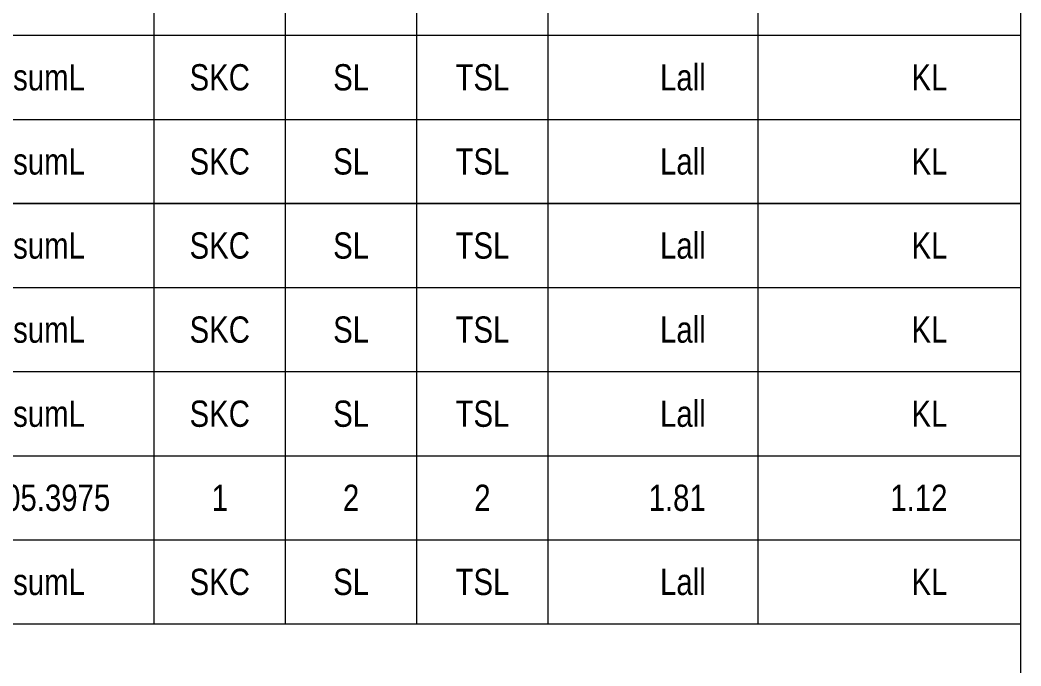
# Model space of a CAD drawing. Header units: millimetres. Extents: x -14778 to 41958, y -833 to 22884.
# Drawn here: x 19756.7 to 19852, y 5774.3 to 5835.7 of the extents above; entities that cross this region are included whole.
import ezdxf
from ezdxf.enums import TextEntityAlignment as Align

# ---------------------------------------------------------------- set-up
doc = ezdxf.new("R2010")
doc.units = ezdxf.units.MM
doc.layers.add('DCE_BaoBeTong', color=4, linetype='Continuous', lineweight=20)
doc.layers.add('Dce_text', color=7, linetype='Continuous', lineweight=13)
doc.styles.add('Dce_Text', font='arial.ttf', dxfattribs={"width": 0.85})

# ---------------------------------------------------------------- blocks, each defined once
blk = doc.blocks.new('TK6R1')
at = {"layer": 'DCE_BaoBeTong'}
for p, q in [((110, -8), (110, 0)), ((122.5, -8), (122.5, 0)), ((135, -8), (135, 0)), ((147.5, -8), (147.5, 0)), ((167.5, -8), (167.5, 0))]:
    blk.add_line(p, q, dxfattribs=at)
blk.add_lwpolyline([(15, -8), (25, -8), (75, -8), (90, -8), (122.5, -8), (135, -8), (147.5, -8), (167.5, -8), (192.5, -8), (192.5, 0)], dxfattribs=at)
at = {"layer": 'Dce_text', "color": 2, "style": 'Dce_Text', "width": 0.8, "flags": 4}
for tag, p in [('SH', (20, -4)), ('L1', (50, -4)), ('DK', (82.5, -4)), ('sumL', (100, -4)), ('SKC', (116.25, -4)), ('SL', (128.75, -4))]:
    blk.add_attdef(tag, text='', height=2.5, dxfattribs=at).set_placement(p, align=Align.MIDDLE_CENTER)
blk.add_attdef('L2', text='', height=2.5, dxfattribs=at).set_placement((67.456, -4), align=Align.MIDDLE_LEFT)
at = {"layer": 'Dce_text', "color": 2, "style": 'Dce_Text', "width": 0.8}
blk.add_attdef('TSL', text='', height=2.5, dxfattribs=at).set_placement((141.25, -4), align=Align.MIDDLE_CENTER)
at = {"layer": 'Dce_text', "color": 2, "style": 'Dce_Text', "width": 0.8, "flags": 4}
for tag, p in [('Lall', (162.5, -4)), ('KL', (185.5, -4))]:
    blk.add_attdef(tag, text='', height=2.5, dxfattribs=at).set_placement(p, align=Align.MIDDLE_RIGHT)
blk = doc.blocks.new('TK4DV')
at = {"layer": 'DCE_BaoBeTong'}
for p, q in [((110, -8), (110, 0)), ((122.5, -8), (122.5, 0)), ((135, -8), (135, 0)), ((147.5, -8), (147.5, 0)), ((167.5, -8), (167.5, 0))]:
    blk.add_line(p, q, dxfattribs=at)
blk.add_lwpolyline([(15, -8), (25, -8), (75, -8), (90, -8), (122.5, -8), (135, -8), (147.5, -8), (167.5, -8), (192.5, -8), (192.5, 0)], dxfattribs=at)
at = {"layer": 'Dce_text', "color": 2, "style": 'Dce_Text', "width": 0.8, "flags": 4}
for tag, p in [('SH', (20, -4)), ('L1', (43.527, -3.571)), ('DK', (82.5, -4)), ('sumL', (100, -4)), ('SKC', (116.25, -4)), ('SL', (128.75, -4)), ('L2', (31.18, -4.319)), ('L3', (54.084, -4.674))]:
    blk.add_attdef(tag, text='', height=2.5, dxfattribs=at).set_placement(p, align=Align.MIDDLE_CENTER)
at = {"layer": 'Dce_text', "color": 2, "style": 'Dce_Text', "width": 0.8}
blk.add_attdef('TSL', text='', height=2.5, dxfattribs=at).set_placement((141.25, -4), align=Align.MIDDLE_CENTER)
at = {"layer": 'Dce_text', "color": 2, "style": 'Dce_Text', "width": 0.8, "flags": 4}
for tag, p in [('Lall', (162.5, -4)), ('KL', (185.5, -4))]:
    blk.add_attdef(tag, text='', height=2.5, dxfattribs=at).set_placement(p, align=Align.MIDDLE_RIGHT)
blk = doc.blocks.new('TK17')
at = {"layer": 'DCE_BaoBeTong'}
for p, q in [((0, -8), (0, 0)), ((110, -8), (110, 0)), ((122.5, -8), (122.5, 0)), ((135, -8), (135, 0)), ((147.5, -8), (147.5, 0)), ((167.5, -8), (167.5, 0))]:
    blk.add_line(p, q, dxfattribs=at)
blk.add_lwpolyline([(15, -8), (25, -8), (75, -8), (90, -8), (122.5, -8), (135, -8), (147.5, -8), (167.5, -8), (192.5, -8), (192.5, 0), (167.5, 0), (147.5, 0), (135, 0), (122.5, 0), (90, 0), (75, 0), (25, 0), (15, 0), (15, -8)], dxfattribs=at)
at = {"layer": 'Dce_text', "color": 2, "style": 'Dce_Text', "width": 0.8}
blk.add_attdef('L3', text='', height=2.5, dxfattribs=at).set_placement((66.517, -2.525), align=Align.MIDDLE_LEFT)
at = {"layer": 'Dce_text', "color": 2, "style": 'Dce_Text', "width": 0.8, "flags": 4}
for tag, p in [('SH', (20, -4)), ('DK', (82.5, -4)), ('sumL', (100, -4)), ('SKC', (116.25, -4)), ('SL', (128.75, -4))]:
    blk.add_attdef(tag, text='', height=2.5, dxfattribs=at).set_placement(p, align=Align.MIDDLE_CENTER)
at = {"layer": 'Dce_text', "color": 2, "style": 'Dce_Text', "width": 0.8}
for tag, p in [('TSL', (141.25, -4)), ('L2', (50, -5.899))]:
    blk.add_attdef(tag, text='', height=2.5, dxfattribs=at).set_placement(p, align=Align.MIDDLE_CENTER)
at = {"layer": 'Dce_text', "color": 2, "style": 'Dce_Text', "width": 0.8, "flags": 4}
for tag, p in [('Lall', (162.5, -4)), ('KL', (185.5, -4))]:
    blk.add_attdef(tag, text='', height=2.5, dxfattribs=at).set_placement(p, align=Align.MIDDLE_RIGHT)
at = {"layer": 'Dce_text', "color": 2, "style": 'Dce_Text', "width": 0.8}
blk.add_attdef('L1', text='', height=2.5, dxfattribs=at).set_placement((33.044, -4.476), align=Align.MIDDLE_RIGHT)
blk = doc.blocks.new('TK21')
at = {"layer": 'DCE_BaoBeTong'}
for p, q in [((110, -8), (110, 0)), ((122.5, -8), (122.5, 0)), ((135, -8), (135, 0)), ((147.5, -8), (147.5, 0)), ((167.5, -8), (167.5, 0))]:
    blk.add_line(p, q, dxfattribs=at)
blk.add_lwpolyline([(15, -8), (25, -8), (75, -8), (90, -8), (122.5, -8), (135, -8), (147.5, -8), (167.5, -8), (192.5, -8), (192.5, 0)], dxfattribs=at)
at = {"layer": 'Dce_text', "color": 2, "style": 'Dce_Text', "width": 0.8}
for tag, p in [('L4', (62.933, -1.57)), ('L1', (62.912, -6.37))]:
    blk.add_attdef(tag, text='', height=2, dxfattribs=at).set_placement(p, align=Align.MIDDLE_LEFT)
at = {"layer": 'Dce_text', "color": 2, "style": 'Dce_Text', "width": 0.8, "flags": 4}
for tag, p in [('SH', (20, -4)), ('DK', (82.5, -4)), ('sumL', (100, -4)), ('SKC', (116.25, -4)), ('SL', (128.75, -4))]:
    blk.add_attdef(tag, text='', height=2.5, dxfattribs=at).set_placement(p, align=Align.MIDDLE_CENTER)
at = {"layer": 'Dce_text', "color": 2, "style": 'Dce_Text', "width": 0.8}
for tag, height, p in [('L2', 2, (49.48, -3.884)), ('TSL', 2.5, (141.25, -4))]:
    blk.add_attdef(tag, text='', height=height, dxfattribs=at).set_placement(p, align=Align.MIDDLE_CENTER)
at = {"layer": 'Dce_text', "color": 2, "style": 'Dce_Text', "width": 0.8, "flags": 4}
for tag, p in [('Lall', (162.5, -4)), ('KL', (185.5, -4))]:
    blk.add_attdef(tag, text='', height=2.5, dxfattribs=at).set_placement(p, align=Align.MIDDLE_RIGHT)
at = {"layer": 'Dce_text', "color": 2, "style": 'Dce_Text', "width": 0.8}
blk.add_attdef('L3', text='', height=2, dxfattribs=at).set_placement((36.487, -3.956), align=Align.MIDDLE_RIGHT)
blk = doc.blocks.new('TK24')
at = {"layer": 'DCE_BaoBeTong'}
for p, q in [((110, -8), (110, 0)), ((122.5, -8), (122.5, 0)), ((135, -8), (135, 0)), ((147.5, -8), (147.5, 0)), ((167.5, -8), (167.5, 0))]:
    blk.add_line(p, q, dxfattribs=at)
blk.add_lwpolyline([(15, -8), (25, -8), (75, -8), (90, -8), (122.5, -8), (135, -8), (147.5, -8), (167.5, -8), (192.5, -8), (192.5, 0)], dxfattribs=at)
at = {"layer": 'Dce_text', "color": 2, "style": 'Dce_Text', "width": 0.8}
blk.add_attdef('M1', text='', height=2.5, dxfattribs=at).set_placement((39.979, -2.99), align=Align.MIDDLE_RIGHT)
for tag, p in [('L1', (51.729, -2.721)), ('TSL', (141.25, -4))]:
    blk.add_attdef(tag, text='', height=2.5, dxfattribs=at).set_placement(p, align=Align.MIDDLE_CENTER)
for tag, p in [('L2', (62.296, -2.721)), ('M2', (43.738, -6.464))]:
    blk.add_attdef(tag, text='', height=2.5, dxfattribs=at).set_placement(p, align=Align.MIDDLE_LEFT)
at = {"layer": 'Dce_text', "color": 2, "style": 'Dce_Text', "width": 0.8, "flags": 4}
for tag, p in [('SH', (20, -4)), ('DK', (82.5, -4)), ('sumL', (100, -4)), ('SKC', (116.25, -4)), ('SL', (128.75, -4))]:
    blk.add_attdef(tag, text='', height=2.5, dxfattribs=at).set_placement(p, align=Align.MIDDLE_CENTER)
for tag, p in [('Lall', (162.5, -4)), ('KL', (185.5, -4))]:
    blk.add_attdef(tag, text='', height=2.5, dxfattribs=at).set_placement(p, align=Align.MIDDLE_RIGHT)
blk = doc.blocks.new('TK23')
at = {"layer": 'DCE_BaoBeTong'}
for p, q in [((110, -8), (110, 0)), ((122.5, -8), (122.5, 0)), ((135, -8), (135, 0)), ((147.5, -8), (147.5, 0)), ((167.5, -8), (167.5, 0))]:
    blk.add_line(p, q, dxfattribs=at)
blk.add_lwpolyline([(15, -8), (25, -8), (75, -8), (90, -8), (122.5, -8), (135, -8), (147.5, -8), (167.5, -8), (192.5, -8), (192.5, 0)], dxfattribs=at)
at = {"layer": 'Dce_text', "color": 2, "style": 'Dce_Text', "width": 0.8, "flags": 4}
for tag, p in [('SH', (20, -4)), ('DK', (82.5, -4)), ('sumL', (100, -4)), ('SKC', (116.25, -4)), ('SL', (128.75, -4))]:
    blk.add_attdef(tag, text='', height=2.5, dxfattribs=at).set_placement(p, align=Align.MIDDLE_CENTER)
for tag, p in [('M', (46.133, -4.098)), ('Lall', (162.5, -4)), ('KL', (185.5, -4))]:
    blk.add_attdef(tag, text='', height=2.5, dxfattribs=at).set_placement(p, align=Align.MIDDLE_RIGHT)
blk.add_attdef('D', text='', height=2.5, dxfattribs=at).set_placement((53.805, -3.375), align=Align.MIDDLE_LEFT)
at = {"layer": 'Dce_text', "color": 2, "style": 'Dce_Text', "width": 0.8}
blk.add_attdef('TSL', text='', height=2.5, dxfattribs=at).set_placement((141.25, -4), align=Align.MIDDLE_CENTER)
blk = doc.blocks.new('TK36')
at = {"layer": 'DCE_BaoBeTong'}
for p, q in [((110, -8), (110, 0)), ((122.5, -8), (122.5, 0)), ((135, -8), (135, 0)), ((147.5, -8), (147.5, 0)), ((167.5, -8), (167.5, 0))]:
    blk.add_line(p, q, dxfattribs=at)
blk.add_lwpolyline([(15, -8), (25, -8), (75, -8), (90, -8), (122.5, -8), (135, -8), (147.5, -8), (167.5, -8), (192.5, -8), (192.5, 0)], dxfattribs=at)
at = {"layer": 'Dce_text', "color": 2, "style": 'Dce_Text', "width": 0.8, "flags": 4}
for tag, p in [('SH', (20, -4)), ('L2', (50, -4)), ('DK', (82.5, -4)), ('sumL', (100, -4)), ('SKC', (116.25, -4)), ('SL', (128.75, -4))]:
    blk.add_attdef(tag, text='', height=2.5, dxfattribs=at).set_placement(p, align=Align.MIDDLE_CENTER)
for tag, p in [('L1', (32.743, -4)), ('Lall', (162.5, -4)), ('KL', (185.5, -4)), ('M2', (64.004, -5.215))]:
    blk.add_attdef(tag, text='', height=2.5, dxfattribs=at).set_placement(p, align=Align.MIDDLE_RIGHT)
for tag, p in [('L3', (67.77, -4)), ('M1', (36.226, -5.215))]:
    blk.add_attdef(tag, text='', height=2.5, dxfattribs=at).set_placement(p, align=Align.MIDDLE_LEFT)
at = {"layer": 'Dce_text', "color": 2, "style": 'Dce_Text', "width": 0.8}
blk.add_attdef('TSL', text='', height=2.5, dxfattribs=at).set_placement((141.25, -4), align=Align.MIDDLE_CENTER)
blk = doc.blocks.new('TK13')
at = {"layer": 'DCE_BaoBeTong'}
blk.add_line((0, -8), (0, 0), dxfattribs=at)
at = {"layer": 'Dce_text', "color": 2, "style": 'Dce_Text', "width": 0.8, "flags": 4}
for tag, p in [('L', (50, -2.377)), ('SH', (20, -4)), ('DK', (82.5, -4)), ('sumL', (100, -4)), ('SKC', (116.25, -4)), ('SL', (128.75, -4))]:
    blk.add_attdef(tag, text='', height=2.5, dxfattribs=at).set_placement(p, align=Align.MIDDLE_CENTER)
at = {"layer": 'Dce_text', "color": 2, "style": 'Dce_Text', "width": 0.8}
blk.add_attdef('M1', text='', height=2.5, dxfattribs=at).set_placement((33.564, -4.019), align=Align.MIDDLE_RIGHT)
blk.add_attdef('TSL', text='', height=2.5, dxfattribs=at).set_placement((141.25, -4), align=Align.MIDDLE_CENTER)
at = {"layer": 'Dce_text', "color": 2, "style": 'Dce_Text', "width": 0.8, "flags": 4}
for tag, p in [('Lall', (162.5, -4)), ('KL', (185.5, -4))]:
    blk.add_attdef(tag, text='', height=2.5, dxfattribs=at).set_placement(p, align=Align.MIDDLE_RIGHT)
at = {"layer": 'Dce_text', "color": 2, "style": 'Dce_Text', "width": 0.8}
blk.add_attdef('M2', text='', height=2.5, dxfattribs=at).set_placement((67.233, -4.374), align=Align.MIDDLE_LEFT)
blk = doc.blocks.new('TK14')
at = {"layer": 'DCE_BaoBeTong'}
blk.add_line((0, -8), (0, 0), dxfattribs=at)
at = {"layer": 'Dce_text', "color": 2, "style": 'Dce_Text', "width": 0.8, "flags": 4}
for tag, p in [('SH', (20, -4)), ('DK', (82.5, -4)), ('sumL', (100, -4)), ('SKC', (116.25, -4)), ('SL', (128.75, -4))]:
    blk.add_attdef(tag, text='', height=2.5, dxfattribs=at).set_placement(p, align=Align.MIDDLE_CENTER)
at = {"layer": 'Dce_text', "color": 2, "style": 'Dce_Text', "width": 0.8}
blk.add_attdef('L1', text='', height=2.5, dxfattribs=at).set_placement((35.226, -3.831), align=Align.MIDDLE_RIGHT)
for tag, p in [('L2', (42.865, -3.565)), ('TSL', (141.25, -4))]:
    blk.add_attdef(tag, text='', height=2.5, dxfattribs=at).set_placement(p, align=Align.MIDDLE_CENTER)
at = {"layer": 'Dce_text', "color": 2, "style": 'Dce_Text', "width": 0.8, "flags": 4}
for tag, p in [('Lall', (162.5, -4)), ('KL', (185.5, -4))]:
    blk.add_attdef(tag, text='', height=2.5, dxfattribs=at).set_placement(p, align=Align.MIDDLE_RIGHT)
at = {"layer": 'Dce_text', "color": 2, "style": 'Dce_Text', "width": 0.8}
blk.add_attdef('L3', text='', height=2.5, rotation=347, dxfattribs=at).set_placement((54.919, -4.585), align=Align.MIDDLE_CENTER)
blk.add_attdef('L4', text='', height=2.5, dxfattribs=at).set_placement((64.43, -5.331), align=Align.MIDDLE_LEFT)
blk = doc.blocks.new('TK15')
at = {"layer": 'DCE_BaoBeTong'}
blk.add_line((0, -8), (0, 0), dxfattribs=at)
at = {"layer": 'Dce_text', "color": 2, "style": 'Dce_Text', "width": 0.8}
blk.add_attdef('L3', text='', height=2.5, rotation=338, dxfattribs=at).set_placement((56.407, -2.803), align=Align.MIDDLE_CENTER)
at = {"layer": 'Dce_text', "color": 2, "style": 'Dce_Text', "width": 0.8, "flags": 4}
for tag, p in [('SH', (20, -4)), ('DK', (82.5, -4)), ('sumL', (100, -4)), ('SKC', (116.25, -4)), ('SL', (128.75, -4))]:
    blk.add_attdef(tag, text='', height=2.5, dxfattribs=at).set_placement(p, align=Align.MIDDLE_CENTER)
at = {"layer": 'Dce_text', "color": 2, "style": 'Dce_Text', "width": 0.8}
for tag, p in [('L2', (42.468, -4.001)), ('TSL', (141.25, -4)), ('L4', (65.226, -4.554))]:
    blk.add_attdef(tag, text='', height=2.5, dxfattribs=at).set_placement(p, align=Align.MIDDLE_CENTER)
at = {"layer": 'Dce_text', "color": 2, "style": 'Dce_Text', "width": 0.8, "flags": 4}
for tag, p in [('Lall', (162.5, -4)), ('KL', (185.5, -4))]:
    blk.add_attdef(tag, text='', height=2.5, dxfattribs=at).set_placement(p, align=Align.MIDDLE_RIGHT)
at = {"layer": 'Dce_text', "color": 2, "style": 'Dce_Text', "width": 0.8}
blk.add_attdef('L1', text='', height=2.5, dxfattribs=at).set_placement((35.337, -4.267), align=Align.MIDDLE_RIGHT)
blk = doc.blocks.new('TK16')
at = {"layer": 'DCE_BaoBeTong'}
blk.add_line((0, -8), (0, 0), dxfattribs=at)
at = {"layer": 'Dce_text', "color": 2, "style": 'Dce_Text', "width": 0.8}
blk.add_attdef('L3', text='', height=2.5, rotation=330, dxfattribs=at).set_placement((43.274, -2.525), align=Align.MIDDLE_CENTER)
at = {"layer": 'Dce_text', "color": 2, "style": 'Dce_Text', "width": 0.8, "flags": 4}
for tag, p in [('SH', (20, -4)), ('DK', (82.5, -4)), ('sumL', (100, -4)), ('SKC', (116.25, -4)), ('SL', (128.75, -4))]:
    blk.add_attdef(tag, text='', height=2.5, dxfattribs=at).set_placement(p, align=Align.MIDDLE_CENTER)
at = {"layer": 'Dce_text', "color": 2, "style": 'Dce_Text', "width": 0.8}
for tag, p in [('L2', (34.93, -4.061)), ('L4', (51.372, -3.97)), ('TSL', (141.25, -4))]:
    blk.add_attdef(tag, text='', height=2.5, dxfattribs=at).set_placement(p, align=Align.MIDDLE_CENTER)
at = {"layer": 'Dce_text', "color": 2, "style": 'Dce_Text', "width": 0.8, "flags": 4}
for tag, p in [('Lall', (162.5, -4)), ('KL', (185.5, -4))]:
    blk.add_attdef(tag, text='', height=2.5, dxfattribs=at).set_placement(p, align=Align.MIDDLE_RIGHT)
at = {"layer": 'Dce_text', "color": 2, "style": 'Dce_Text', "width": 0.8}
blk.add_attdef('L1', text='', height=2.5, dxfattribs=at).set_placement((31.044, -4.476), align=Align.MIDDLE_RIGHT)
blk.add_attdef('L5', text='', height=2.5, dxfattribs=at).set_placement((66.424, -4.318), align=Align.MIDDLE_LEFT)
blk = doc.blocks.new('TK18')
at = {"layer": 'DCE_BaoBeTong'}
blk.add_line((0, -8), (0, 0), dxfattribs=at)
at = {"layer": 'Dce_text', "color": 2, "style": 'Dce_Text', "width": 0.8, "flags": 4}
for tag, p in [('SH', (20, -4)), ('DK', (82.5, -4)), ('sumL', (100, -4)), ('SKC', (116.25, -4)), ('SL', (128.75, -4))]:
    blk.add_attdef(tag, text='', height=2.5, dxfattribs=at).set_placement(p, align=Align.MIDDLE_CENTER)
at = {"layer": 'Dce_text', "color": 2, "style": 'Dce_Text', "width": 0.8}
for tag, rotation, p in [('L2', 8, (44.572, -4.264)), ('L3', 352, (56.26, -4.298))]:
    blk.add_attdef(tag, text='', height=2.5, rotation=rotation, dxfattribs=at).set_placement(p, align=Align.MIDDLE_CENTER)
blk.add_attdef('TSL', text='', height=2.5, dxfattribs=at).set_placement((141.25, -4), align=Align.MIDDLE_CENTER)
at = {"layer": 'Dce_text', "color": 2, "style": 'Dce_Text', "width": 0.8, "flags": 4}
for tag, p in [('Lall', (162.5, -4)), ('KL', (185.5, -4))]:
    blk.add_attdef(tag, text='', height=2.5, dxfattribs=at).set_placement(p, align=Align.MIDDLE_RIGHT)
at = {"layer": 'Dce_text', "color": 2, "style": 'Dce_Text', "width": 0.8}
blk.add_attdef('L1', text='', height=2.5, dxfattribs=at).set_placement((36.721, -5.051), align=Align.MIDDLE_RIGHT)
blk.add_attdef('L4', text='', height=2.5, dxfattribs=at).set_placement((63.279, -5.051), align=Align.MIDDLE_LEFT)
blk = doc.blocks.new('TK19')
at = {"layer": 'DCE_BaoBeTong'}
blk.add_line((0, -8), (0, 0), dxfattribs=at)
at = {"layer": 'Dce_text', "color": 2, "style": 'Dce_Text', "width": 0.8}
for tag, rotation, p in [('L1', 330, (40.199, -3.217)), ('L3', 30, (59.948, -2.939))]:
    blk.add_attdef(tag, text='', height=2.5, rotation=rotation, dxfattribs=at).set_placement(p, align=Align.MIDDLE_CENTER)
at = {"layer": 'Dce_text', "color": 2, "style": 'Dce_Text', "width": 0.8, "flags": 4}
for tag, p in [('SH', (20, -4)), ('DK', (82.5, -4)), ('sumL', (100, -4)), ('SKC', (116.25, -4)), ('SL', (128.75, -4))]:
    blk.add_attdef(tag, text='', height=2.5, dxfattribs=at).set_placement(p, align=Align.MIDDLE_CENTER)
at = {"layer": 'Dce_text', "color": 2, "style": 'Dce_Text', "width": 0.8}
for tag, p in [('TSL', (141.25, -4)), ('L2', (50, -4.381))]:
    blk.add_attdef(tag, text='', height=2.5, dxfattribs=at).set_placement(p, align=Align.MIDDLE_CENTER)
at = {"layer": 'Dce_text', "color": 2, "style": 'Dce_Text', "width": 0.8, "flags": 4}
for tag, p in [('Lall', (162.5, -4)), ('KL', (185.5, -4))]:
    blk.add_attdef(tag, text='', height=2.5, dxfattribs=at).set_placement(p, align=Align.MIDDLE_RIGHT)
blk = doc.blocks.new('TK20')
at = {"layer": 'DCE_BaoBeTong'}
blk.add_line((0, -8), (0, 0), dxfattribs=at)
at = {"layer": 'Dce_text', "color": 2, "style": 'Dce_Text', "width": 0.8}
for tag, p in [('L6', (59.657, -1.375)), ('L4', (35.55, -4)), ('L1', (59.617, -6.625))]:
    blk.add_attdef(tag, text='', height=2, dxfattribs=at).set_placement(p, align=Align.MIDDLE_RIGHT)
for tag, p in [('L5', (62.84, -1.776)), ('L2', (62.819, -6.146))]:
    blk.add_attdef(tag, text='', height=2, dxfattribs=at).set_placement(p, align=Align.MIDDLE_LEFT)
at = {"layer": 'Dce_text', "color": 2, "style": 'Dce_Text', "width": 0.8, "flags": 4}
for tag, p in [('SH', (20, -4)), ('DK', (82.5, -4)), ('sumL', (100, -4)), ('SKC', (116.25, -4)), ('SL', (128.75, -4))]:
    blk.add_attdef(tag, text='', height=2.5, dxfattribs=at).set_placement(p, align=Align.MIDDLE_CENTER)
at = {"layer": 'Dce_text', "color": 2, "style": 'Dce_Text', "width": 0.8}
for tag, height, p in [('TSL', 2.5, (141.25, -4)), ('L3', 2, (48.701, -3.962))]:
    blk.add_attdef(tag, text='', height=height, dxfattribs=at).set_placement(p, align=Align.MIDDLE_CENTER)
at = {"layer": 'Dce_text', "color": 2, "style": 'Dce_Text', "width": 0.8, "flags": 4}
for tag, p in [('Lall', (162.5, -4)), ('KL', (185.5, -4))]:
    blk.add_attdef(tag, text='', height=2.5, dxfattribs=at).set_placement(p, align=Align.MIDDLE_RIGHT)
blk = doc.blocks.new('TK15A')
at = {"layer": 'DCE_BaoBeTong'}
blk.add_line((0, -8), (0, 0), dxfattribs=at)
at = {"layer": 'Dce_text', "color": 2, "style": 'Dce_Text', "width": 0.8}
for tag, p in [('L2', (42.468, -2.663)), ('L4', (65.676, -2.954)), ('TSL', (141.25, -4)), ('L3', (56.394, -4.766))]:
    blk.add_attdef(tag, text='', height=2.5, dxfattribs=at).set_placement(p, align=Align.MIDDLE_CENTER)
at = {"layer": 'Dce_text', "color": 2, "style": 'Dce_Text', "width": 0.8, "flags": 4}
for tag, p in [('SH', (20, -4)), ('DK', (82.5, -4)), ('sumL', (100, -4)), ('SKC', (116.25, -4)), ('SL', (128.75, -4))]:
    blk.add_attdef(tag, text='', height=2.5, dxfattribs=at).set_placement(p, align=Align.MIDDLE_CENTER)
for tag, p in [('Lall', (162.5, -4)), ('KL', (185.5, -4))]:
    blk.add_attdef(tag, text='', height=2.5, dxfattribs=at).set_placement(p, align=Align.MIDDLE_RIGHT)
at = {"layer": 'Dce_text', "color": 2, "style": 'Dce_Text', "width": 0.8}
blk.add_attdef('L1', text='', height=2.5, dxfattribs=at).set_placement((35.65, -5.885), align=Align.MIDDLE_RIGHT)
blk = doc.blocks.new('TK7R1')
at = {"layer": 'DCE_BaoBeTong'}
for p, q in [((110, -8), (110, 0)), ((122.5, -8), (122.5, 0)), ((135, -8), (135, 0)), ((147.5, -8), (147.5, 0)), ((167.5, -8), (167.5, 0))]:
    blk.add_line(p, q, dxfattribs=at)
blk.add_lwpolyline([(15, -8), (25, -8), (75, -8), (90, -8), (122.5, -8), (135, -8), (147.5, -8), (167.5, -8), (192.5, -8), (192.5, 0)], dxfattribs=at)
at = {"layer": 'Dce_text', "color": 2, "style": 'Dce_Text', "width": 0.8, "flags": 4}
blk.add_attdef('L3', text='', height=2.5, dxfattribs=at).set_placement((47.446, -2.72), align=Align.MIDDLE_LEFT)
at = {"layer": 'Dce_text', "color": 2, "style": 'Dce_Text', "width": 0.8}
for tag, p in [('L4', (59.112, -2.72)), ('TSL', (141.25, -4))]:
    blk.add_attdef(tag, text='', height=2.5, dxfattribs=at).set_placement(p, align=Align.MIDDLE_CENTER)
blk.add_attdef('L5', text='', height=2.5, dxfattribs=at).set_placement((67.485, -2.72), align=Align.MIDDLE_LEFT)
at = {"layer": 'Dce_text', "color": 2, "style": 'Dce_Text', "width": 0.8, "flags": 4}
for tag, p in [('SH', (20, -4)), ('DK', (82.5, -4)), ('sumL', (100, -4)), ('SKC', (116.25, -4)), ('SL', (128.75, -4)), ('L2', (40.672, -4.835))]:
    blk.add_attdef(tag, text='', height=2.5, dxfattribs=at).set_placement(p, align=Align.MIDDLE_CENTER)
for tag, p in [('Lall', (162.5, -4)), ('KL', (185.5, -4)), ('L1', (31.925, -4.835))]:
    blk.add_attdef(tag, text='', height=2.5, dxfattribs=at).set_placement(p, align=Align.MIDDLE_RIGHT)
blk = doc.blocks.new('Block_ALL')
for name, p in [('TK6R1', (19659.471, 5842.292)), ('TK13', (19851.971, 5842.292)), ('TK14', (19851.971, 5834.292)), ('TK15', (19851.971, 5826.292)), ('TK15A', (19851.971, 5818.292)), ('TK16', (19851.971, 5810.292)), ('TK17', (19851.971, 5802.292)), ('TK18', (19851.971, 5794.292)), ('TK19', (19851.971, 5786.292)), ('TK20', (19851.971, 5778.292))]:
    blk.add_blockref(name, p)
ref = blk.add_blockref('TK7R1', (19659.471, 5834.292))
ref.add_attrib('sumL', 'sumL', dxfattribs={"layer": 'Dce_text', "color": 2, "height": 2.5, "style": 'Dce_Text', "width": 0.8}).set_placement((19759.471, 5830.292), align=Align.MIDDLE_CENTER)
ref.add_attrib('SL', 'SL', dxfattribs={"layer": 'Dce_text', "color": 2, "height": 2.5, "style": 'Dce_Text', "width": 0.8}).set_placement((19788.221, 5830.292), align=Align.MIDDLE_CENTER)
ref.add_attrib('SKC', 'SKC', dxfattribs={"layer": 'Dce_text', "color": 2, "height": 2.5, "style": 'Dce_Text', "width": 0.8}).set_placement((19775.721, 5830.292), align=Align.MIDDLE_CENTER)
ref.add_attrib('Lall', 'Lall', dxfattribs={"layer": 'Dce_text', "color": 2, "height": 2.5, "style": 'Dce_Text', "width": 0.8}).set_placement((19821.971, 5830.292), align=Align.MIDDLE_RIGHT)
ref.add_attrib('KL', 'KL', dxfattribs={"layer": 'Dce_text', "color": 2, "height": 2.5, "style": 'Dce_Text', "width": 0.8}).set_placement((19844.971, 5830.292), align=Align.MIDDLE_RIGHT)
ref.add_attrib('TSL', 'TSL', dxfattribs={"layer": 'Dce_text', "color": 2, "height": 2.5, "style": 'Dce_Text', "width": 0.8}).set_placement((19800.721, 5830.292), align=Align.MIDDLE_CENTER)
ref = blk.add_blockref('TK4DV', (19659.471, 5826.292))
ref.add_attrib('sumL', 'sumL', dxfattribs={"layer": 'Dce_text', "color": 2, "height": 2.5, "style": 'Dce_Text', "width": 0.8}).set_placement((19759.471, 5822.292), align=Align.MIDDLE_CENTER)
ref.add_attrib('SL', 'SL', dxfattribs={"layer": 'Dce_text', "color": 2, "height": 2.5, "style": 'Dce_Text', "width": 0.8}).set_placement((19788.221, 5822.292), align=Align.MIDDLE_CENTER)
ref.add_attrib('SKC', 'SKC', dxfattribs={"layer": 'Dce_text', "color": 2, "height": 2.5, "style": 'Dce_Text', "width": 0.8}).set_placement((19775.721, 5822.292), align=Align.MIDDLE_CENTER)
ref.add_attrib('Lall', 'Lall', dxfattribs={"layer": 'Dce_text', "color": 2, "height": 2.5, "style": 'Dce_Text', "width": 0.8}).set_placement((19821.971, 5822.292), align=Align.MIDDLE_RIGHT)
ref.add_attrib('KL', 'KL', dxfattribs={"layer": 'Dce_text', "color": 2, "height": 2.5, "style": 'Dce_Text', "width": 0.8}).set_placement((19844.971, 5822.292), align=Align.MIDDLE_RIGHT)
ref.add_attrib('TSL', 'TSL', dxfattribs={"layer": 'Dce_text', "color": 2, "height": 2.5, "style": 'Dce_Text', "width": 0.8}).set_placement((19800.721, 5822.292), align=Align.MIDDLE_CENTER)
ref = blk.add_blockref('TK17', (19659.471, 5818.292))
ref.add_attrib('KL', 'KL', dxfattribs={"layer": 'Dce_text', "color": 2, "height": 2.5, "style": 'Dce_Text', "width": 0.8}).set_placement((19844.971, 5814.292), align=Align.MIDDLE_RIGHT)
ref.add_attrib('Lall', 'Lall', dxfattribs={"layer": 'Dce_text', "color": 2, "height": 2.5, "style": 'Dce_Text', "width": 0.8}).set_placement((19821.971, 5814.292), align=Align.MIDDLE_RIGHT)
ref.add_attrib('SKC', 'SKC', dxfattribs={"layer": 'Dce_text', "color": 2, "height": 2.5, "style": 'Dce_Text', "width": 0.8}).set_placement((19775.721, 5814.292), align=Align.MIDDLE_CENTER)
ref.add_attrib('SL', 'SL', dxfattribs={"layer": 'Dce_text', "color": 2, "height": 2.5, "style": 'Dce_Text', "width": 0.8}).set_placement((19788.221, 5814.292), align=Align.MIDDLE_CENTER)
ref.add_attrib('sumL', 'sumL', dxfattribs={"layer": 'Dce_text', "color": 2, "height": 2.5, "style": 'Dce_Text', "width": 0.8}).set_placement((19759.471, 5814.292), align=Align.MIDDLE_CENTER)
ref.add_attrib('TSL', 'TSL', dxfattribs={"layer": 'Dce_text', "color": 2, "height": 2.5, "style": 'Dce_Text', "width": 0.8}).set_placement((19800.721, 5814.292), align=Align.MIDDLE_CENTER)
ref = blk.add_blockref('TK21', (19659.471, 5810.292))
ref.add_attrib('TSL', 'TSL', dxfattribs={"layer": 'Dce_text', "color": 2, "height": 2.5, "style": 'Dce_Text', "width": 0.8}).set_placement((19800.721, 5806.292), align=Align.MIDDLE_CENTER)
ref.add_attrib('sumL', 'sumL', dxfattribs={"layer": 'Dce_text', "color": 2, "height": 2.5, "style": 'Dce_Text', "width": 0.8}).set_placement((19759.471, 5806.292), align=Align.MIDDLE_CENTER)
ref.add_attrib('SL', 'SL', dxfattribs={"layer": 'Dce_text', "color": 2, "height": 2.5, "style": 'Dce_Text', "width": 0.8}).set_placement((19788.221, 5806.292), align=Align.MIDDLE_CENTER)
ref.add_attrib('SKC', 'SKC', dxfattribs={"layer": 'Dce_text', "color": 2, "height": 2.5, "style": 'Dce_Text', "width": 0.8}).set_placement((19775.721, 5806.292), align=Align.MIDDLE_CENTER)
ref.add_attrib('Lall', 'Lall', dxfattribs={"layer": 'Dce_text', "color": 2, "height": 2.5, "style": 'Dce_Text', "width": 0.8}).set_placement((19821.971, 5806.292), align=Align.MIDDLE_RIGHT)
ref.add_attrib('KL', 'KL', dxfattribs={"layer": 'Dce_text', "color": 2, "height": 2.5, "style": 'Dce_Text', "width": 0.8}).set_placement((19844.971, 5806.292), align=Align.MIDDLE_RIGHT)
ref = blk.add_blockref('TK24', (19659.471, 5802.292))
ref.add_attrib('TSL', 'TSL', dxfattribs={"layer": 'Dce_text', "color": 2, "height": 2.5, "style": 'Dce_Text', "width": 0.8}).set_placement((19800.721, 5798.292), align=Align.MIDDLE_CENTER)
ref.add_attrib('KL', 'KL', dxfattribs={"layer": 'Dce_text', "color": 2, "height": 2.5, "style": 'Dce_Text', "width": 0.8}).set_placement((19844.971, 5798.292), align=Align.MIDDLE_RIGHT)
ref.add_attrib('Lall', 'Lall', dxfattribs={"layer": 'Dce_text', "color": 2, "height": 2.5, "style": 'Dce_Text', "width": 0.8}).set_placement((19821.971, 5798.292), align=Align.MIDDLE_RIGHT)
ref.add_attrib('SKC', 'SKC', dxfattribs={"layer": 'Dce_text', "color": 2, "height": 2.5, "style": 'Dce_Text', "width": 0.8}).set_placement((19775.721, 5798.292), align=Align.MIDDLE_CENTER)
ref.add_attrib('SL', 'SL', dxfattribs={"layer": 'Dce_text', "color": 2, "height": 2.5, "style": 'Dce_Text', "width": 0.8}).set_placement((19788.221, 5798.292), align=Align.MIDDLE_CENTER)
ref.add_attrib('sumL', 'sumL', dxfattribs={"layer": 'Dce_text', "color": 2, "height": 2.5, "style": 'Dce_Text', "width": 0.8}).set_placement((19759.471, 5798.292), align=Align.MIDDLE_CENTER)
ref = blk.add_blockref('TK36', (19659.471, 5786.292))
ref.add_attrib('TSL', 'TSL', dxfattribs={"layer": 'Dce_text', "color": 2, "height": 2.5, "style": 'Dce_Text', "width": 0.8}).set_placement((19800.721, 5782.292), align=Align.MIDDLE_CENTER)
ref.add_attrib('KL', 'KL', dxfattribs={"layer": 'Dce_text', "color": 2, "height": 2.5, "style": 'Dce_Text', "width": 0.8}).set_placement((19844.971, 5782.292), align=Align.MIDDLE_RIGHT)
ref.add_attrib('Lall', 'Lall', dxfattribs={"layer": 'Dce_text', "color": 2, "height": 2.5, "style": 'Dce_Text', "width": 0.8}).set_placement((19821.971, 5782.292), align=Align.MIDDLE_RIGHT)
ref.add_attrib('SKC', 'SKC', dxfattribs={"layer": 'Dce_text', "color": 2, "height": 2.5, "style": 'Dce_Text', "width": 0.8}).set_placement((19775.721, 5782.292), align=Align.MIDDLE_CENTER)
ref.add_attrib('SL', 'SL', dxfattribs={"layer": 'Dce_text', "color": 2, "height": 2.5, "style": 'Dce_Text', "width": 0.8}).set_placement((19788.221, 5782.292), align=Align.MIDDLE_CENTER)
ref.add_attrib('sumL', 'sumL', dxfattribs={"layer": 'Dce_text', "color": 2, "height": 2.5, "style": 'Dce_Text', "width": 0.8}).set_placement((19759.471, 5782.292), align=Align.MIDDLE_CENTER)
at = {"layer": 'DCE_BaoBeTong'}
ref = blk.add_blockref('TK23', (19659.471, 5794.292), dxfattribs=at)
ref.add_attrib('sumL', '905.3975', dxfattribs={"layer": 'Dce_text', "color": 2, "height": 2.5, "style": 'Dce_Text', "width": 0.8}).set_placement((19759.471, 5790.292), align=Align.MIDDLE_CENTER)
ref.add_attrib('SL', '2', dxfattribs={"layer": 'Dce_text', "color": 2, "height": 2.5, "style": 'Dce_Text', "width": 0.8}).set_placement((19788.221, 5790.292), align=Align.MIDDLE_CENTER)
ref.add_attrib('SKC', '1', dxfattribs={"layer": 'Dce_text', "color": 2, "height": 2.5, "style": 'Dce_Text', "width": 0.8}).set_placement((19775.721, 5790.292), align=Align.MIDDLE_CENTER)
ref.add_attrib('Lall', '1.81', dxfattribs={"layer": 'Dce_text', "color": 2, "height": 2.5, "style": 'Dce_Text', "width": 0.8}).set_placement((19821.971, 5790.292), align=Align.MIDDLE_RIGHT)
ref.add_attrib('KL', '1.12', dxfattribs={"layer": 'Dce_text', "color": 2, "height": 2.5, "style": 'Dce_Text', "width": 0.8}).set_placement((19844.971, 5790.292), align=Align.MIDDLE_RIGHT)
ref.add_attrib('TSL', '2', dxfattribs={"layer": 'Dce_text', "color": 2, "height": 2.5, "style": 'Dce_Text', "width": 0.8}).set_placement((19800.721, 5790.292), align=Align.MIDDLE_CENTER)

msp = doc.modelspace()

# ---------------------------------------------------------------- block references
msp.add_blockref('Block_ALL', (0, 0))

doc.saveas('drawing.dxf')
